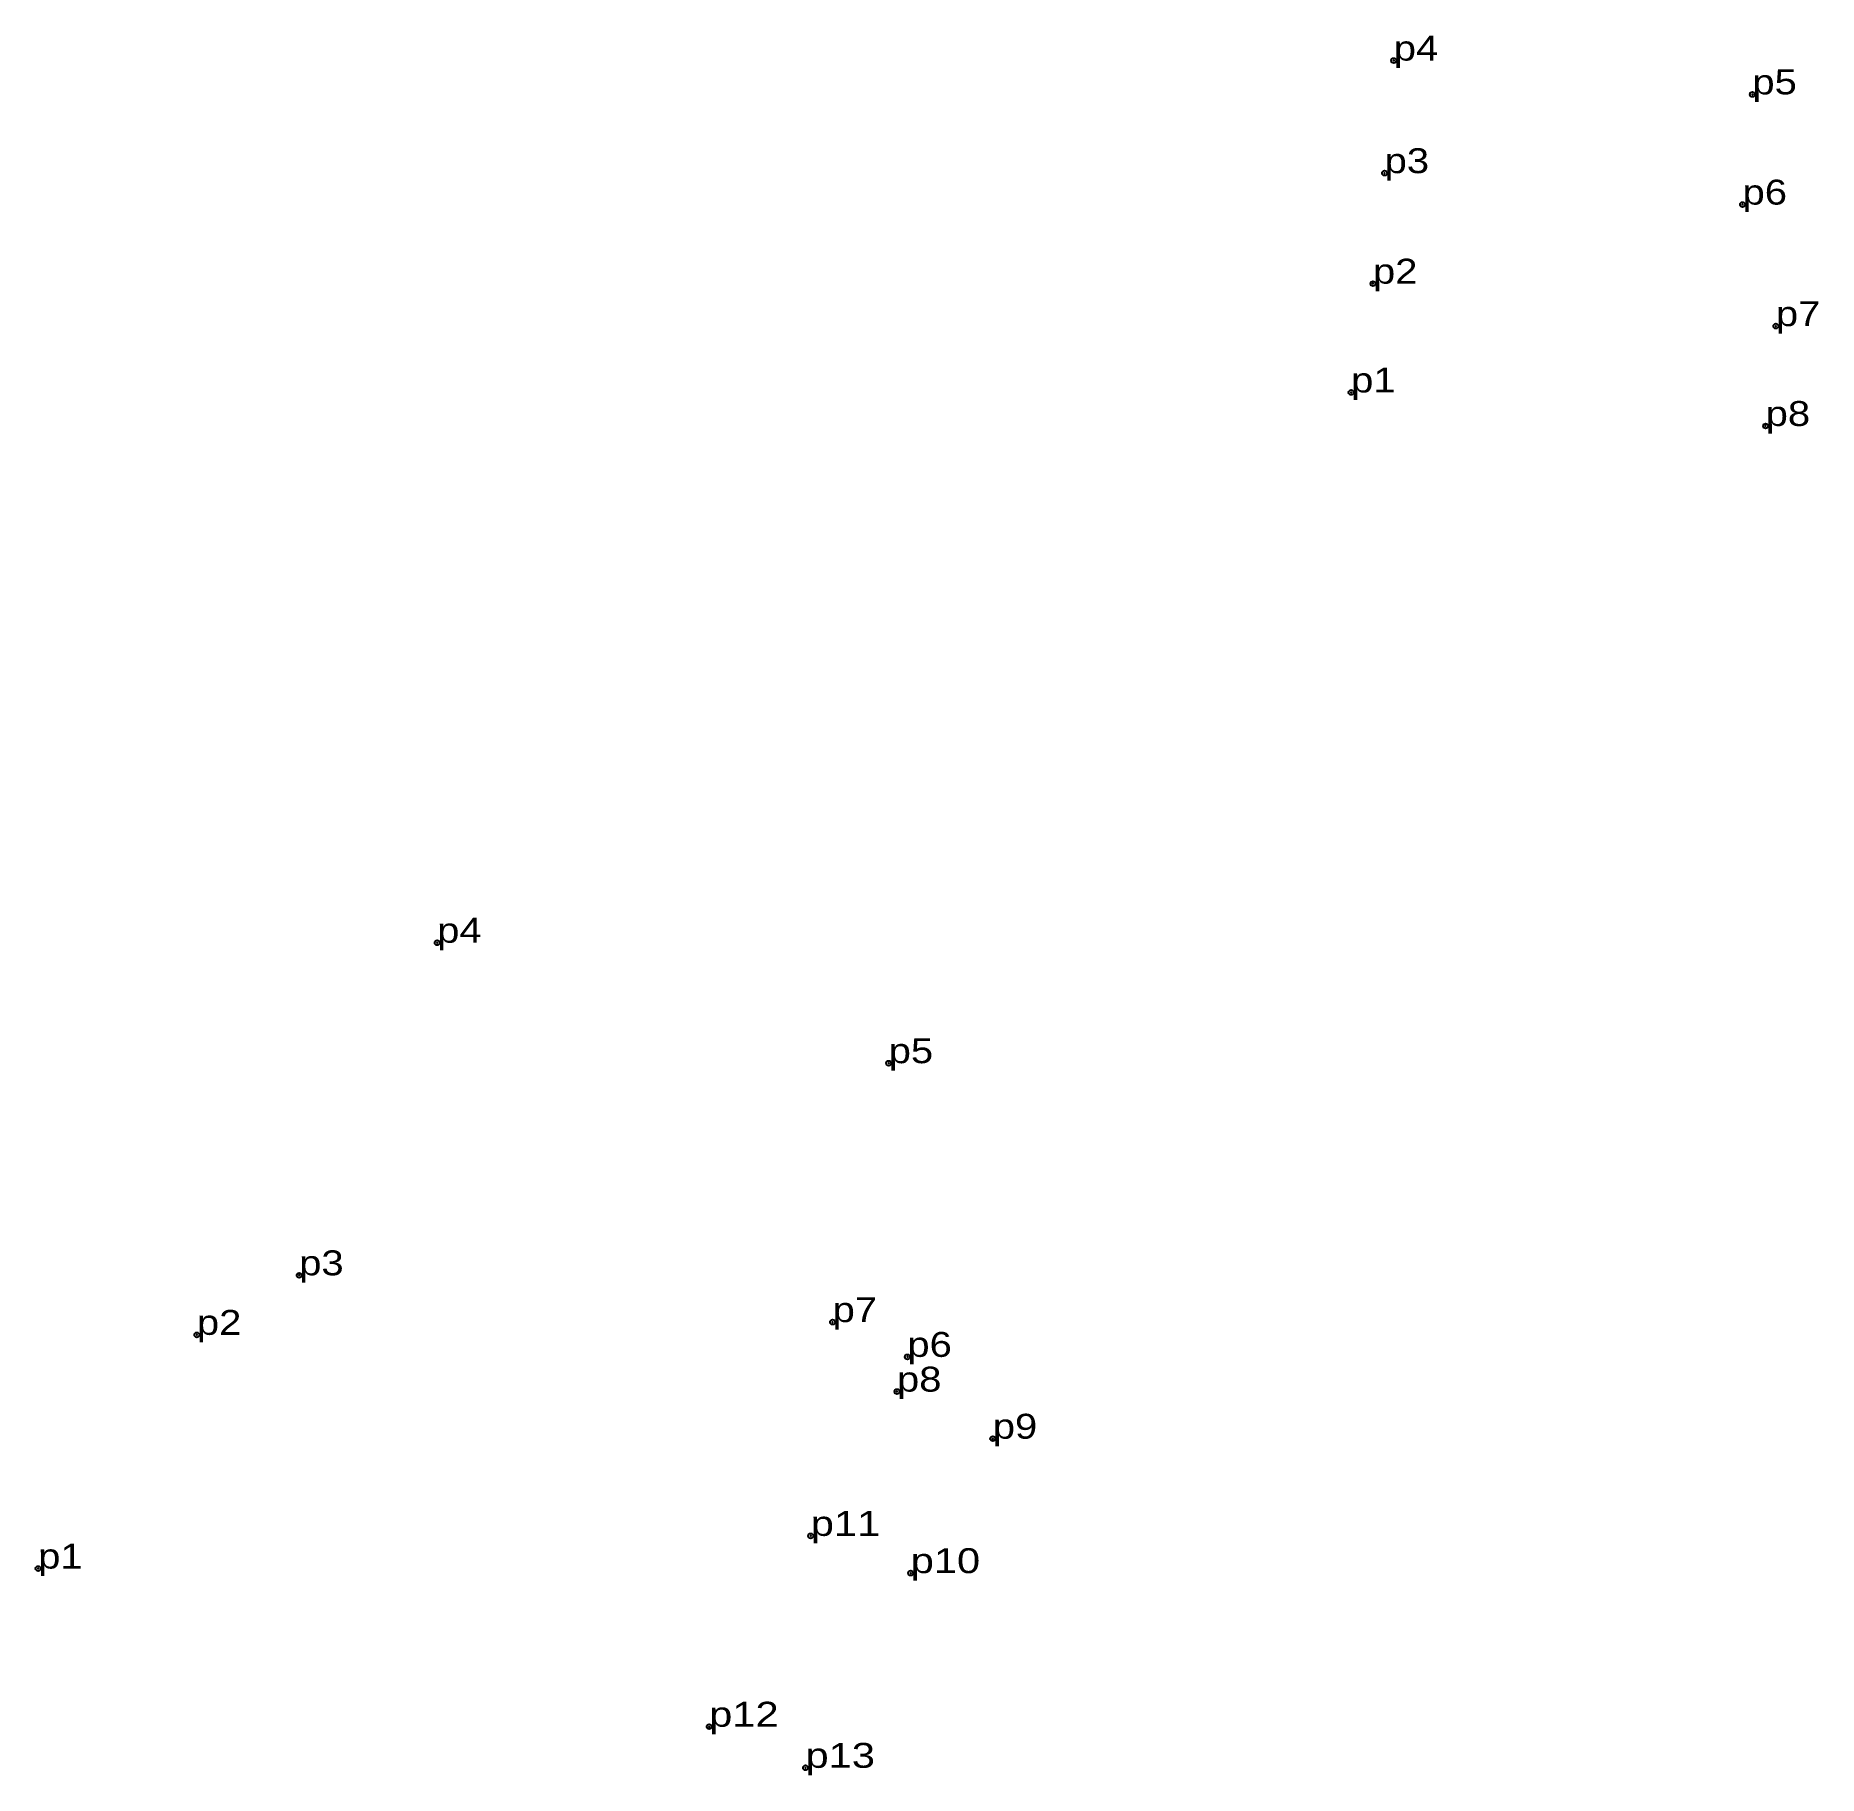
# Model space of a CAD drawing. Header units: metres. Extents: x 535651 to 547941, y 1836622 to 1838112.
# Drawn here: x 547812.1 to 547940.9, y 1836622.2 to 1836747.8 of the extents above.
import ezdxf

# ---------------------------------------------------------------- set-up
doc = ezdxf.new("R2010")
doc.units = ezdxf.units.M
doc.header["$LTSCALE"] = 0.72
doc.header["$PDMODE"] = 32
doc.header["$PDSIZE"] = 0.36
doc.layers.add('12', color=7, linetype='Continuous')
doc.layers.add('7', color=7, linetype='Continuous')

msp = doc.modelspace()

# ---------------------------------------------------------------- linework, layer by layer
at = {"layer": '7'}
for p in [(547910.26, 1836746.03), (547936.17, 1836743.59), (547909.6, 1836737.9), (547935.46, 1836735.63), (547908.76, 1836729.92), (547937.87, 1836726.85), (547907.18, 1836722.06), (547937.13, 1836719.64), (547841.15, 1836682.32), (547873.77, 1836673.62), (547831.18, 1836658.3), (547823.79, 1836654), (547869.72, 1836654.92), (547875.12, 1836652.41), (547874.37, 1836649.9), (547881.29, 1836646.5), (547868.14, 1836639.48), (547812.32, 1836637.12), (547875.36, 1836636.79), (547860.8, 1836625.7), (547867.76, 1836622.73)]:
    msp.add_point(p, dxfattribs=at)

# ---------------------------------------------------------------- texts
at = {"layer": '12'}
for s, width, p in [('p4', 1.2, (547910.26, 1836746.03)), ('p5', 1.2, (547936.17, 1836743.59)), ('p3', 1.2, (547909.6, 1836737.9)), ('p6', 1.2, (547935.46, 1836735.63)), ('p2', 1.2, (547908.76, 1836729.92)), ('p7', 1.2, (547937.87, 1836726.85)), ('p1', 1.2, (547907.18, 1836722.06)), ('p8', 1.2, (547937.13, 1836719.64)), ('p4', 1.2, (547841.15, 1836682.32)), ('p5', 1.2, (547873.77, 1836673.62)), ('p3', 1.2, (547831.18, 1836658.3)), ('p2', 1.2, (547823.79, 1836654)), ('p7', 1.2, (547869.72, 1836654.92)), ('p6', 1.2, (547875.12, 1836652.41)), ('p8', 1.2, (547874.37, 1836649.9)), ('p9', 1.2, (547881.29, 1836646.5)), ('p11', 1.25, (547868.14, 1836639.48)), ('p1', 1.2, (547812.32, 1836637.12)), ('p10', 1.25, (547875.36, 1836636.79)), ('p12', 1.25, (547860.8, 1836625.7)), ('p13', 1.25, (547867.76, 1836622.73))]:
    msp.add_text(s, height=1.8, dxfattribs=dict(at, width=width)).set_placement(p)

doc.saveas('drawing.dxf')
